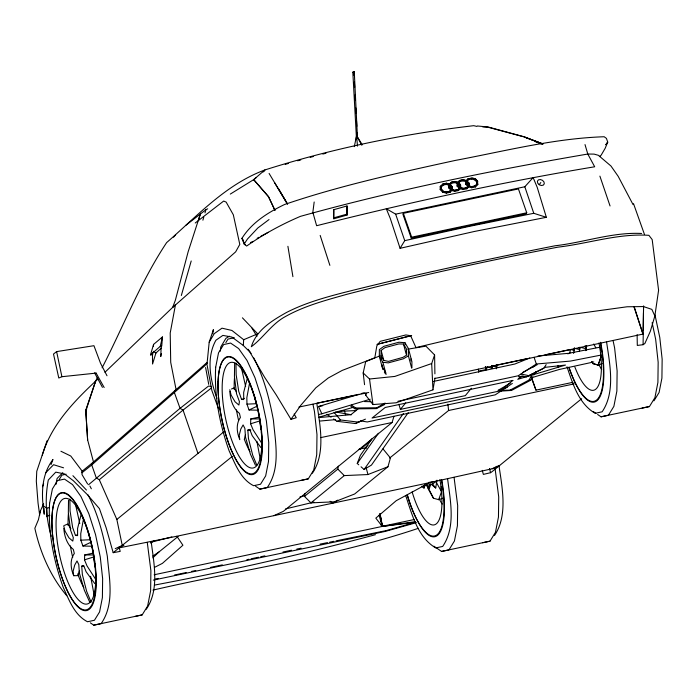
<?xml version="1.0" encoding="UTF-8"?>
<svg xmlns="http://www.w3.org/2000/svg" width="697" height="697" viewBox="0 0 697 697"><rect width="100%" height="100%" fill="white"/><g stroke="black" fill="none" stroke-linecap="round" stroke-linejoin="round"><path stroke-width="1.05" d="M382.836 369.558L379.351 356.411L379.36 349.606L383.934 346.287L398.945 342.227L404.931 342.697L408.425 348.552L411.91 361.691L411.892 367.938M411.613 367.972L408.398 355.845L408.425 348.552M46.856 516.765L46.891 508.165M382.183 364.784L382.174 366.683L385.694 372.425M410.951 360.941L410.969 358.903M68.524 500.307L68.35 512.713L70.441 529.816L73.324 537.692L72.793 541.099L68.959 537.84L65.004 531.097L63.706 525.765M234.636 363.224L234.445 376.668L236.544 393.77L239.428 401.646L238.897 405.053L235.063 401.794L231.099 395.051L229.81 389.719M333.619 217.882L333.767 209.692L347.019 205.955L347.089 215.042L333.828 218.771L333.619 217.882L346.879 214.153L347.019 205.955M333.828 218.771L333.767 209.692M637.119 334.612L637.302 345.442L643.078 344.701L643.27 333.027M643.305 330.901L643.47 312.892M643.619 305.878L642.982 334.09L434.475 378.541M380.971 355.845L381.137 350.399L384.944 347.637L398.876 343.935L403.493 344.039L406.412 348.883L406.586 355.165L402.892 357.378L388.473 361.394L383.655 360.375L380.971 355.845L381.773 358.877M95.533 579.129L86.994 565.886L84.503 559.83L84.686 554.96L93.119 553.13M261.636 443.092L253.098 429.849L250.606 423.785L250.781 418.914L259.214 417.094M40.356 512.818L40.443 510.805L43.493 504.062M161.216 345.878L160.746 356.542L161.364 353.588M94.504 563.699L93.381 554.951L84.686 554.96M260.608 427.653L259.476 418.906L250.781 418.914M294.169 414.001L296.251 417.738L290.989 419.341L276.273 394.964L264.651 377.33L249.779 351.898L243.305 345.477L243.68 339.718L231.935 330.465L221.986 328.174L214.24 333.654L209.187 342.183L206.974 364.426L211.888 390.599L218.51 408.677M150.474 354.895L153.584 344.396L162.445 336.947L161.756 346L160.266 346.348L150.474 354.895L152.634 354.764L152.826 352.691M153.392 346.47L153.584 344.396M220.322 351.201L220.722 347.097L225.889 338.35L229.383 336.207M356.097 139.731L356.481 136.664M314.173 201.991L312.84 212.324L316.621 225.715C408.529 202.618 501.178 182.3 594.689 166.775L587.789 154.037L585.01 144.575M643.078 344.701L644.864 343.508L650.353 331.232L654.858 315.95L658.587 290.257L652.183 239.585L648.89 235.325C618.169 233.277 588.12 243.662 557.827 247.165C486.985 260.861 416.475 276.291 346.627 294.369C324.933 300.494 302.82 306.288 283.226 317.797C270.724 325.49 262.847 338.132 251.329 346.714C256.505 329.925 272.091 320.603 286.493 312.483C304.58 303.186 324.192 297.619 343.795 292.566C413.8 274.94 484.398 259.807 555.204 245.753C583.99 242.486 612.445 231.988 641.597 233.478M212.759 333.828L213.387 329.637L209.187 342.183M424.508 484.99L424.029 488.083L421.711 486.184M430.101 484.075L429.483 488.057L425.928 485.147M431.025 484.145L435.721 487.996L436.932 480.189M496.377 368.809L497.057 365.132M573.57 353.44L574.589 347.925M579.599 349.023L579.887 347.176M579.312 351.567L580.017 347.794M585.689 350.643L586.639 345.747L586.064 349.432M496.229 367.972L496.691 365.071L526.165 358.842M334.621 501.796L310.94 502.868L304.484 496.395L304.981 493.38M304.484 496.395L337.827 469.125L338.315 466.127M432.985 389.823L396.105 402.788L372.982 404.565L365.803 395.304L366.125 393.3M434.989 378.035L432.968 389.832L431.687 363.546L434.597 354.939L425.919 346.148L407.745 349.188M424.534 485.251L424.029 488.083L422.783 486.532M430.232 483.892L429.483 488.057L427.078 485.06M83.474 519.082L80.739 533.71L80.852 540.175L82.926 546.03L91.795 546.239M249.578 383.036L246.843 397.673L246.956 404.138L249.029 409.993L257.899 410.202M55.882 484.563L57.084 478.482L62.808 472.653M354.294 146.631L356.611 135.645M44.068 508.157L44.233 514.229C41.245 495.611 40.914 475.223 52.972 459.515L51.029 464.559M364.548 384.674L363.181 372.973L365.698 361.595L379.577 356.01M487.116 366.849L486.471 369.793L485.635 366.631M487.36 367.005L491.977 368.155L492.561 365.481M445.261 191.954L443.222 191.387L441.332 189.366L441.332 186.953L443.205 185.062L446.254 184.417L446.516 183.233L449.922 184.174L452.318 187.04L452.327 190.011L450.027 192.328L446.28 193.121L442.534 192.084L440.208 189.61L440.199 186.639L443.126 183.956L446.516 183.233L442.508 184.313M446.28 193.121L446.542 191.945L449.94 191.222L452.031 189.114L452.022 186.421L451.194 187.275L451.203 188.887M451.011 188.931L449.748 187.589L449.748 185.167L451.621 183.276L454.671 182.631L454.932 181.447L458.338 182.396L460.438 184.635L460.743 188.225L460.438 184.635L459.611 185.498L459.619 187.101M450.924 182.536L454.932 181.447L451.543 182.17L448.615 184.853L448.624 187.824L450.95 190.298L454.697 191.344L454.958 190.159L458.356 189.436L460.447 187.327L457.746 189.802L454.697 190.447L451.639 189.601M458.173 183.381L457.877 182.492L457.885 185.184L460.072 187.815L458.182 185.794L458.173 183.381L460.055 181.49L463.104 180.845L463.366 179.66L466.763 180.601L469.168 183.468L469.177 186.439L466.868 188.756L463.13 189.549L459.375 188.512L457.058 186.038L457.049 183.067L459.968 180.384L463.366 179.66L459.358 180.75L457.624 182.492M463.13 189.549L463.392 188.373L466.79 187.65L468.881 185.541L468.872 182.849L468.044 183.703L468.053 186.125L466.171 188.016L464.141 188.443M468.044 185.315L466.79 183.973L466.781 181.56L468.663 179.669L471.703 179.016L471.974 177.84L475.371 178.78L477.48 181.028L477.785 184.609L475.476 186.935L471.73 187.728L467.983 186.691L465.666 184.208L465.657 181.246L467.966 178.92L471.703 178.127M471.73 187.728L472 186.543L475.389 185.829L477.489 183.72L477.48 181.028L476.652 181.882L476.661 184.296L474.779 186.195L471.73 186.84L468.593 185.602L466.493 183.355L466.485 180.662L468.576 178.554L468.663 179.669M40.443 510.805L38.422 519.718L34.85 528.274C40.217 552.669 50.576 576.524 66.746 595.7M160.266 346.348L162.445 336.947M79.345 570.921L78.169 575.617L73.699 575.722C70.763 568.726 69.622 559.987 74.309 553.514L73.342 549.428C67.043 544.505 64.359 536.211 63.819 528.465M244.272 439.572L245.449 434.884M81.018 514.97L77.576 528.457L77.594 535.61L75.468 535.462L72.645 527.481L70.066 510.927L69.857 499.043M247.121 378.924L243.671 392.411L243.697 399.573L241.563 399.425L238.749 391.444L236.17 374.89L235.961 363.006M334.612 501.814L354.651 493.99L387.976 466.729L390.416 457.981L383.019 448.92M181.342 295.484L191.213 260.974M202.888 220.2L203.785 217.063M204.988 212.881L205.885 209.745L207.706 208.804M273.834 515.675L283.365 511.345L392.089 422.487L393.971 416.257M161.286 348.117L155.928 353.039L152.556 364.026L152.46 352.795M198.427 220.243L200.361 214.031L188.138 251.8L175.322 300.372L172.638 307.473L235.656 251.844L239.794 244.403L233.321 214.763L226.15 202.104L223.685 201.05L195.238 222.988M43.658 503.957L43.109 505.691L46.542 508.026L49.565 507.634M42.264 455.254C51.299 424.464 74.936 400.322 97.928 379.011M47.047 440.774L36.758 471.294L36.322 481.191L38.039 503.034L39.685 515.179M591.814 361.717L592.859 363.607L598.122 365.071L600.884 357.082L600.77 355.017M358.763 464.803L357.239 463.47L360.366 455.341L372.215 438.457M42.465 486.75L43.632 483.727M86.724 408.947L85.827 410.908L87.63 439.877L93.485 461.972L91.734 464.943L81.906 472.827L82.185 471.172L93.485 461.972L207.061 362.484M94.661 383.237L97.441 377.417M403.354 213.317L402.91 214.258L411.221 238.113L526.305 213.718L526.74 212.785L518.437 188.922L403.354 213.317L411.666 237.18L411.221 238.113M102.111 367.789C123.587 326.083 140.611 281.771 166.635 242.6C197.329 215.878 225.837 184.383 264.886 169.946A891.324 607.357 5.7 0 1 473.725 125.678L476.8 126.392M510.178 383.289L498.207 390.268L510.03 390.154L529.162 379.961L532.586 373.453M442.534 192.084L443.144 190.995L441.035 188.756L441.027 186.064L443.126 183.956L443.205 185.062M451.194 187.275L449.304 185.263L449.922 184.174L452.318 187.04M450.95 190.298L451.56 189.218L449.452 186.97L449.443 184.278L451.543 182.17L451.621 183.276M459.611 185.498L457.72 183.477L458.338 182.396L460.743 185.254M459.375 188.512L459.994 187.432L463.392 188.373L461.092 188.094M467.983 186.691L468.593 185.602M476.652 181.882L474.762 179.87L475.371 178.78L477.776 181.647M400.078 248.315L404.739 240.648L469.116 226.42L533.78 213.299L546.352 217.307L537.213 187.336L533.127 177.561L524.824 186.761L395.643 214.145L386.269 208.699L390.294 218.483L400.078 248.315L474.239 231.5L546.352 217.307M59.184 479.553L61.911 475.127L66.128 474.221M225.828 342.628L228.015 339.082L234.331 337.723M134.8 616.479L142.171 614.893L147.625 606.042L150.63 590.795L150.883 570.634L147.267 542.371M146.274 609.274C159.596 589.828 153.932 563.498 151.188 541.656M300.895 480.442L308.274 478.856L313.728 470.005L316.726 454.749L316.978 434.588L314.46 411.5L312.927 404.269M312.369 473.237C325.847 453.529 320.071 425.588 316.839 403.485M482.629 542.745L490.008 541.16L495.462 532.308L498.46 517.061L498.712 496.9L495.097 468.637M494.513 535.453C507.991 515.754 502.206 487.804 498.982 465.701M642.076 408.111L649.456 406.534L654.91 397.682L657.907 382.426L658.16 362.266L655.642 339.178L652.131 322.641M653.96 400.819L659.092 392.498L661.915 378.149L662.15 359.182L659.78 337.461L655.032 315.105M498.207 390.268L500.368 391.122L511.502 390.451L530.635 380.257L532.822 376.728M533.911 374.96L536.098 371.423M518.612 376.371L526.688 376.737L543.982 368.103L546.16 364.618M633.033 204.552L618.161 176.289L610.973 166.025L598.374 155.3L594.088 154.107L587.789 154.037C491.176 170.573 394.868 190.107 300.424 216.358C281.588 224.39 263.431 234.27 246.66 246.041L244.142 244.037L247.461 239.027L257.82 227.989L269.016 219.564M357.239 463.47L378.436 433.264M361.055 466.807L364.104 469.482L403.38 413.504M408.25 412.641L371.475 465.065L364.104 469.482M606.015 144.54L607.732 142.136L606.434 138.389L604.177 136.743C553.793 138.424 504.619 151.188 455.289 160.423C397.882 172.995 340.293 185.524 284.585 204.491C268.118 212.428 251.878 222.456 241.981 238.296L244.142 244.037M350.835 406.307L355.165 408.869L355.818 407.989L376.903 407.754L385.119 403.066M355.165 408.869L376.258 408.625L376.903 407.754M605.806 144.723L607.732 142.136L605.17 148.304L601.119 155.213L599.455 156.607M539.173 184.696L541.29 185.507L543.242 185.167L544.27 183.825L543.991 181.978L542.51 180.34L540.393 179.53L538.45 179.861L537.413 181.211L537.692 183.058L539.173 184.696L540.846 182.518M398.928 404.251L400.392 409.392L405.741 402.849M471.346 388.273L465.335 395.626L400.392 409.392M207.41 362.64L204.84 365.768L91.734 464.943L96.317 478.011L99.305 479.719L116.843 519.448L122.271 545.498L115.232 548.661M173.536 237.189L175.627 234.837M454.697 190.447L451.56 189.218M45.462 473.071L53.556 464.707L63.566 467.826M440.208 189.61L441.035 188.756L441.332 189.366M448.624 187.824L449.452 186.97L449.748 187.589M457.058 186.038L457.885 185.184L458.182 185.794M465.666 184.208L466.493 183.355M447.291 192.015L449.321 191.588L451.203 189.697M454.697 191.344L458.443 190.551L460.168 188.8M104.968 372.259L175.478 304.694L170.207 333.009L170.713 362.335L175.993 389.17L174.241 392.141L180.053 408.346L183.05 410.063L197.965 453.442L116.843 519.448M152.826 557.853L158.977 551.963L178.066 536.49M290.989 419.341L300.764 405.34L315.811 387.82L328.296 377.974L342.21 370.412L374.812 357.84L376.833 345.851L380.205 341.338L405.881 334.935L410.638 335.727L415.97 347.585L498.86 327.912L568.813 314.817L627.091 306.776L643.401 306.558L651.852 309.381L654.858 315.95M360.323 449.504L370.943 440.225M364.723 448.206L367.99 445.357M264.886 169.946L253.691 179.626L230.306 194.08M88.563 484.72L180.053 408.346L208.551 386.051L211.208 386.478M197.983 453.442L223.528 432.035M99.305 479.719L183.05 410.063L211.269 388.098M581.681 398.701L491.986 471.712L490.566 472.688L483.369 474.404L482.254 470.37M253.699 179.695L256.06 177.752M263.161 171.932L264.738 170.634M310.94 502.868L344.283 475.598L367.955 474.544L387.976 466.729M356.455 138.302L352.83 72.253L354.285 71.817L357.483 138.215L357.186 132.796M150.805 543.137L154.098 540.463M358.075 408.869L350.905 414.698L319.06 417.564M389.606 458.086L448.589 410.507L574.258 383.864M521.765 376.084L517.775 379.325L565.511 365.062L544.313 367.424M232.336 456.352L113.184 552.686L106.101 527.664L99.436 508.653L87.247 494.522L73.351 480.738L64.403 473.882L55.76 472.148L48.311 480.015C44.678 498.643 45.967 518.037 51.247 536.22M186.116 225.087L205.885 209.745M106.998 375.761L100.499 363.198L93.938 345.695L56.631 351.61L53.503 354.032L58.783 378.018L61.902 376.711L96.116 373.104L104.167 387.515M440.199 186.639L441.027 186.064L441.332 186.953M448.615 184.853L449.443 184.278L449.748 185.167M465.657 181.246L466.485 180.662L466.781 181.56M476.661 184.296L477.489 183.72L477.785 184.609M512.347 383.446L495.279 394.824L367.258 421.964L361.011 420.962M152.669 556.128L158.977 551.963M600.927 355.104L570.399 361.09L536.341 364L518.159 375.788L397.926 401.272M526.688 376.737L543.982 368.103M337.679 500.158L332.6 503.217L330.082 501.256M459.358 180.75L459.968 180.384L460.055 181.49M449.321 191.588L449.94 191.222L450.027 192.328M457.746 189.802L458.356 189.436L458.443 190.551M466.171 188.016L466.79 187.65L466.868 188.756M474.779 186.195L475.389 185.829L475.476 186.935M408.398 355.845L403.328 358.816L388.316 362.876L382.914 362.292L379.351 356.411M518.463 378.462L523.064 375.779M500.368 391.122L503.129 389.51M504.968 388.438L507.73 386.826M499.618 465.5L493.328 468.506L429.587 482.655L396.236 500.681L375.822 518.141L382.287 526.418L415.334 522.271L386.182 530.6L336.05 540.863M257.149 238.287L259.014 237.285M260.87 236.283L268.301 232.284M522.881 372.303L537.178 364.723M532.752 367.127L534.66 366.117M154.708 567.28L162.384 563.385L182.91 545.228L176.846 536.237L118.412 548.016M492.143 468.759L497.397 466.136M376.258 408.625L384.631 404.513M333.61 418.958L336.982 421.31L355.392 423.541L361.76 420.5M249.029 409.993L256.958 406.255L254.614 396.663M82.926 546.03L90.854 542.292L88.51 532.7M355.392 423.541L365.455 419.132M231.465 388.996L233.948 387.907L236.501 392.019M64.533 525.399L67.017 524.31M243.68 339.718L257.681 333.811L242.425 317.823M250.511 242.521L253.229 241.389M119.239 547.25L123.935 545.307M529.772 357.988L514.848 364.026L433.464 381.433M95.071 373.531L96.116 373.104M241.563 399.425L244.377 398.327M75.468 535.462L77.341 534.73M336.982 421.31L340.467 419.969L358.885 422.19M598.122 365.071L602.182 363.581M442.734 498.207L438.674 499.705L441.523 491.69L435.834 481.435M256.818 465.152L252.723 455.254L248.454 438.509L247.827 430.11L249.735 429.422L252.209 435.686L260.931 447.605M359.051 449.208L361.072 448.485L366.491 448.162M91.124 602.191L86.628 591.291L82.359 574.555L81.723 566.147L83.631 565.459L86.106 571.723L94.827 583.65M418.27 528.343C332.112 557.286 241.284 569.623 152.931 590.115M431.687 363.546L394.842 376.424L369.523 379.002L363.181 372.973M46.812 516.303L49.818 515.327M250.606 423.785L259.354 421.066M84.503 559.83L93.259 557.112M359.094 394.249L318.512 406.517L321.822 413.791L370.194 399.224M361.177 393.613L364.296 392.672M354.285 71.817L352.83 72.253L353.658 72.079M531.105 377.861L559.238 369.488L593.766 361.952M319.017 417.163L353.274 407.309M416.466 522.619L385.136 531.445L153.314 580.104M375.474 534.695C302.437 554.228 228.703 571.113 154.403 585.105M377.905 344.152L411.666 335.51L376.911 344.449M150.831 542.275L171.845 536.951M299.928 496.978L305.208 495.715M285.613 508.897L313.964 502.11M318.642 414.506L321.822 413.791M421.389 486.611L432.698 484.058L436.156 481.252L428.664 482.446M255.581 486.218L259.868 489.137L267.239 487.551C280.9 468.105 275.324 442.281 273.424 420.195C269.469 398.736 263.884 377.408 253.778 357.953M597.617 414.48L601.041 416.815L608.42 415.229L613.874 406.377L616.871 391.122L617.124 370.97L614.606 347.873L613.072 340.641M90.331 622.848L93.764 625.183L101.135 623.597C114.805 604.142 109.22 578.318 107.329 556.241C103.4 535.148 98.033 514.107 88.118 494.957M433.882 546.195L441.602 551.44L448.973 549.863L454.427 541.011L457.424 525.756L457.676 505.595L454.061 477.34M467.966 178.92L470.771 178.327M411.666 237.18L526.74 212.785M545.115 354.834L570.381 349.485L569.763 353.353L567.663 353.797M316.978 403.18L355.122 395.112M368.696 392.489L298.9 407.065M478.891 371.1L486.157 369.558L485.347 366.5M318.485 406.595L322.728 405.698M531.489 378.114L535.976 390.137L573.03 382.287M320.733 437.611L392.089 422.487M259.868 489.137L308.274 478.856M601.041 416.815L649.456 406.534M176.846 536.237L429.587 482.655M414.192 519.544L382.47 526.261L380.179 514.525M154.168 574.772L382.287 526.418L415.307 521.661M174.503 575.025L186.195 572.551M191.518 571.418L195.77 570.521M210.66 567.367L222.36 564.884M246.825 559.7L248.951 559.247M251.077 558.794L258.517 557.217M260.652 556.764L264.904 555.866M282.982 552.033L291.494 550.229M296.809 549.097L301.069 548.199M93.764 625.183L142.171 614.893M441.602 551.44L490.008 541.16M320.054 544.148L327.52 542.614M329.655 542.179L333.915 541.308M155.405 579.041L158.541 578.414M600.108 347.167L568.761 353.309L537.997 356.001M113.184 552.686L120.206 551.388L119.109 547.171M319.409 421.11L335.632 419.611M338.158 411.43L356.411 410.533M246.956 404.138L256.156 403.72M80.852 540.175L90.052 539.757M247.827 430.11L250.824 430.023M81.723 566.147L83.727 566.095M364.487 401.568L370.9 401.699M482.707 126.889L487.787 127.176L523.743 136.795M477.314 125.974L488.17 127.002L523.813 136.708L542.954 143.957L524.745 137.152M335.51 411.927L351.358 414.776M529.162 379.961L530.635 380.257M510.03 390.154L511.502 390.451M521.077 374.045L528.492 375.613M580.906 347.428L585.985 348.692M574.093 348.204L579.625 349.572L579.076 347.489M571.043 349.598L574.058 350.347M491.69 365.498L496.7 366.744L496.151 364.67M472.644 178.388L474.518 178.911M471.703 179.016L474.762 179.87M463.096 179.948L466.851 180.993L469.168 183.468M463.104 180.845L466.154 181.69L466.851 180.993M454.671 181.743L456.544 182.257M468.68 185.994L470.71 186.552M454.671 182.631L457.72 183.477M446.254 183.52L449.06 184.304M446.254 184.417L449.304 185.263M446.542 191.945L443.222 191.387M427.662 487.865L433.412 498.233L438.762 499.688M524.754 137.178L542.867 144.035M534.747 141.43L541.691 144.087M60.918 451.247L70.78 456.03L82.185 471.172L82.011 474.579L87.639 484.032M351.401 405.149L355.818 407.989M153.314 351.323L155.928 353.039M593.33 411.561L595.9 413.312M326.884 414.236L331.092 417.189M243.305 345.477L231.883 337.06L222.883 335.396L215.896 340.249C206.042 358.031 210.18 380.144 216.95 398.257M337.827 469.125L344.283 475.598M72.906 475.694L86.428 490.043M466.781 182.361L468.044 183.703M380.928 524.832L382.287 526.418L379.935 513.68M334.037 412.31L340.467 419.969M432.401 483.866L435.721 487.996M248.123 349.258L251.103 353.484M274.505 182.518L287.582 204.169L278.565 188.774M269.094 173.44L286.519 202.487M67.844 523.952L70.911 528.884M357.169 136.551L362.231 144.732M384.369 372.076L385.38 373.749M251.948 328.113L256.94 336.372M243.541 240.874L241.981 238.296L245.074 244.786M593.722 344.004L595.796 347.733M591.901 361.699L592.947 363.59L598.209 365.054L600.962 357.064L600.849 355M433.499 498.216L427.122 485.818M94.557 372.817L102.424 387.349M357.125 136.595L361.752 145.211M89.896 486.001L91.342 488.78M255.459 465.282L250.397 454.078L245.466 437.036L244.9 428.524L243.105 424.926L240.787 429.091L239.193 435.346L239.794 439.676M89.782 602.252L84.302 590.115L79.371 573.073L78.796 564.57L77.01 560.972L74.692 565.136L73.098 571.383L73.699 575.722M633.503 203.611L644.446 234.392M557.922 365.716L558.585 367.607M239.48 438.788C236.719 432.035 235.952 423.645 240.413 417.468L239.446 413.382C232.929 408.259 230.219 399.573 229.879 391.522M531.393 376.946L535.976 390.137M395.643 214.145L404.739 240.648M599.89 176.123L610.049 205.964M534.076 357.326L536.341 364M524.824 186.761L533.78 213.299M468.881 185.541L469.177 186.439M452.031 189.114L452.327 190.011M633.956 306.776L642.982 334.09L634.174 306.602M320.176 235.42L329.881 265.357M567.001 366.779C572.777 383.794 578.71 403.781 595.194 413.304L602.13 411.805C615.608 392.106 609.823 364.165 606.59 342.061M405.654 495.462C412.058 514.273 417.459 537.134 435.747 547.929L442.682 546.439C456.004 526.993 450.34 500.664 447.596 478.822M379.081 515.17L382.287 526.418L379.865 513.794M404.931 342.697L405.462 344.719M403.493 344.039L406.177 354.154M381.137 350.399L383.812 360.506M382.914 362.292L386.129 374.42M585.158 345.538L586.377 350.147L585.759 348.125M491.429 366.073L491.977 368.155M366.073 467.426L367.955 474.544M489.494 468.489L490.566 472.688M260.269 459.123L256.888 441.349M94.165 595.168L90.61 576.332M344.51 410.855L345.477 414.741M245.64 386.521L241.728 369.236M79.789 523.569L75.459 504.227M346.879 214.153L347.089 215.042M56.631 351.61L61.902 376.711M205.606 367.519L208.725 384.352M287.905 246.302L292.914 276.657M369.523 379.002L372.982 404.565M365.542 393.186L365.794 395.312M447.918 404.138L448.589 410.507M478.395 369.122L478.717 372.233M86.045 413.051L85.827 410.908L95.567 381.268L85.687 410.376L87.63 439.877M356.698 136.69L357.474 146.117M600.37 347.82L600.483 349.877M441.236 486.55L441.436 491.707M353.867 72.157L354.041 75.407M354.398 81.906L354.695 87.317M355.113 94.897L355.409 100.316M355.818 107.896L356.115 113.306M356.533 120.886L356.829 126.305M260.051 419.245L260.225 422.46M94.008 556.363L94.182 559.578M434.597 354.939L434.902 373.845M249.892 451.595A53.965 16.754 78 0 1 244.508 439.729M238.566 420.3A53.965 16.754 78 0 1 236.422 409.897M234.236 389.492A53.965 16.754 78 0 1 234.506 377.791M261.401 431.879A53.965 16.754 78 0 1 241.659 460.255A53.965 16.754 78 0 1 222.761 377.974A53.965 16.754 78 0 1 251.094 386.992M251.512 388.072A53.965 16.754 78 0 1 256.147 402.369M256.426 403.432A53.965 16.754 78 0 1 259.023 414.785M259.406 416.867A53.965 16.754 78 0 1 260.425 423.227M260.722 425.414A53.965 16.754 78 0 1 261.209 429.753M441.393 479.884A59.663 18.523 78 0 1 435.573 535.636A59.663 18.523 78 0 1 407.275 494.748M442.212 504.088A38.117 11.832 78 0 1 439.241 498.886M439.894 479.536A48.764 15.142 78 0 1 435.094 524.588A48.764 15.142 78 0 1 412.136 491.916M441.785 480.05A60.273 18.714 78 0 1 435.913 536.376A60.273 18.714 78 0 1 407.318 495.07M600.457 343.212A59.663 18.523 78 0 1 596.405 400.183A59.663 18.523 78 0 1 568.952 367.241M601.659 369.462A38.117 11.832 78 0 1 598.688 364.252M598.976 342.907A48.764 15.142 78 0 1 596.318 388.699A48.764 15.142 78 0 1 574.877 367.058M600.648 342.323A60.273 18.714 78 0 1 596.893 400.801A60.273 18.714 78 0 1 569.022 367.633M285.221 164.37A891.324 607.357 5.7 0 1 288.323 163.464M297.663 160.789A891.324 607.357 5.7 0 1 300.782 159.918M310.191 157.356A891.324 607.357 5.7 0 1 313.336 156.511M322.807 154.054A891.324 607.357 5.7 0 1 325.969 153.253M83.788 587.641A53.965 16.754 78 0 1 77.689 573.866M72.715 557.373A53.965 16.754 78 0 1 70.327 545.934M68.132 525.538A53.965 16.754 78 0 1 68.402 513.828M95.463 570.007A53.965 16.754 78 0 1 72.784 591.98A53.965 16.754 78 0 1 58.356 506.153A53.965 16.754 78 0 1 90.331 539.478M90.593 540.48A53.965 16.754 78 0 1 93.834 555.997M94.008 557.077A53.965 16.754 78 0 1 94.626 561.451M94.888 563.638A53.965 16.754 78 0 1 95.306 567.924M49.583 503.269C47.954 531.811 53.573 560.31 63.122 587.118C69.055 599.829 74.204 614.928 87.508 621.75L94.444 620.26L99.575 611.931L102.398 597.59L102.633 578.623L100.263 556.903L95.515 534.547L88.859 513.741L80.948 496.525L72.54 484.598L64.481 479.1L57.537 480.599L52.406 488.919L49.583 503.269M215.687 367.232C214.057 395.765 219.668 424.264 229.217 451.072C235.159 463.793 240.308 478.891 253.603 485.713L260.539 484.223L265.67 475.894L268.493 461.545L268.737 442.578L266.367 420.857L261.619 398.501L254.963 377.696L247.043 360.488L238.644 348.552L230.576 343.063L223.641 344.553L218.51 352.882L215.687 367.232M512.853 380.423L500.141 390.886L372.067 418.034L385.171 407.492L512.853 380.423M268.511 196.667L253.691 179.626L268.511 196.685L274.923 210.294L268.511 196.685M218.1 381.695A59.663 18.523 78 0 0 249.369 473.655A59.663 18.523 78 0 0 252.436 390.851A59.663 18.523 78 0 0 218.1 381.695M218.065 381.503A60.273 18.714 78 0 0 249.657 474.404A60.273 18.714 78 0 0 252.75 390.747A60.273 18.714 78 0 0 218.065 381.503M51.996 517.74A59.663 18.523 78 0 0 83.274 609.701A59.663 18.523 78 0 0 86.332 526.888A59.663 18.523 78 0 0 51.996 517.74M51.961 517.54A60.273 18.714 78 0 0 83.562 610.441A60.273 18.714 78 0 0 86.655 526.793A60.273 18.714 78 0 0 51.961 517.54"/></g></svg>
